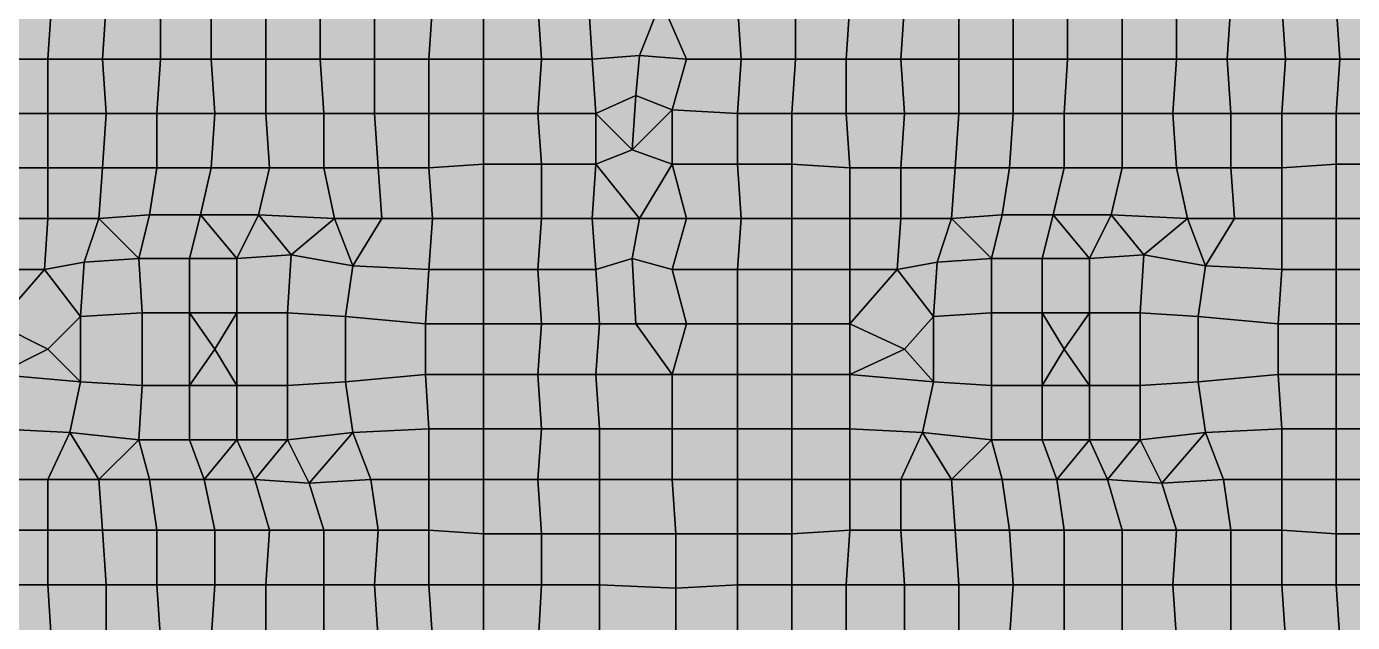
# Model space of a CAD drawing. Header units: metres. Extents: x -7480 to 79269, y -9100 to 45880.
# Drawn here: x 14322 to 21630, y 6611 to 9900 of the extents above; entities that cross this region are included whole.
import ezdxf

# ---------------------------------------------------------------- set-up
doc = ezdxf.new("R2010")
doc.units = ezdxf.units.M
for name, color, linetype in [('COLOR_1', 1, 'Continuous'), ('COLOR_181', 181, 'Continuous'), ('COLOR_3', 3, 'Continuous'), ('COLOR_5', 5, 'Continuous')]:
    doc.layers.add(name, color=color, linetype=linetype)

msp = doc.modelspace()

# ---------------------------------------------------------------- hatches: boundary and pattern name
at = {"layer": 'COLOR_1'}
for points in [[(14140, 9720), (14160, 9420), (14440, 9420), (14440, 9720)], [(18240, 9420), (18540, 9420), (18560, 9720), (18260, 9720)], [(18540, 9420), (18840, 9420), (18840, 9720), (18560, 9720)], [(18840, 9420), (19160, 9420), (19140, 9720), (18840, 9720)], [(19140, 9720), (19160, 9420), (19460, 9420), (19460, 9720)], [(19460, 9420), (19760, 9420), (19760, 9720), (19460, 9720)], [(19760, 9420), (20040, 9420), (20060, 9720), (19760, 9720)], [(20040, 9420), (20360, 9420), (20360, 9720), (20060, 9720)], [(20360, 9420), (20640, 9420), (20660, 9720), (20360, 9720)], [(20640, 9420), (20960, 9420), (20940, 9720), (20660, 9720)], [(20940, 9720), (20960, 9420), (21240, 9420), (21260, 9720)], [(21240, 9420), (21540, 9420), (21560, 9720), (21260, 9720)], [(21540, 9420), (21860, 9420), (21860, 9720), (21560, 9720)], [(18540, 9140), (18860, 9120), (18840, 9420), (18540, 9420)], [(18840, 9420), (18860, 9120), (19140, 9120), (19160, 9420)], [(20960, 9120), (21240, 9120), (21240, 9420), (20960, 9420)], [(21240, 9120), (21540, 9140), (21540, 9420), (21240, 9420)], [(18540, 8840), (18860, 8840), (18860, 9120), (18540, 9140)], [(21240, 8840), (21540, 8840), (21540, 9140), (21240, 9120)], [(14160, 8840), (14440, 8840), (14440, 9120), (14160, 9120)], [(18860, 8840), (19140, 8840), (19140, 9120), (18860, 9120)], [(19140, 8840), (19420, 8840), (19440, 9120), (19140, 9120)], [(19420, 8840), (19700, 8860), (19740, 9120), (19440, 9120)], [(19700, 8860), (19980, 8860), (20040, 9120), (19740, 9120)], [(19980, 8860), (20300, 8860), (20360, 9120), (20040, 9120)], [(20300, 8860), (20720, 8840), (20660, 9120), (20360, 9120)], [(20660, 9120), (20720, 8840), (20980, 8840), (20960, 9120)], [(20960, 9120), (20980, 8840), (21240, 8840), (21240, 9120)], [(14720, 8840), (14940, 8620), (15000, 8860)], [(14940, 8620), (15220, 8620), (15280, 8860), (15000, 8860)], [(15220, 8620), (15480, 8620), (15280, 8860)], [(15280, 8860), (15480, 8620), (15600, 8860)], [(15480, 8620), (15780, 8640), (15600, 8860)], [(19420, 8840), (19640, 8620), (19700, 8860)], [(19640, 8620), (19920, 8620), (19980, 8860), (19700, 8860)], [(19920, 8620), (20180, 8620), (19980, 8860)], [(19980, 8860), (20180, 8620), (20300, 8860)], [(20180, 8620), (20480, 8640), (20300, 8860)], [(20300, 8860), (20480, 8640), (20720, 8840)], [(14160, 8560), (14420, 8560), (14440, 8840), (14160, 8840)], [(14420, 8560), (14640, 8600), (14720, 8840), (14440, 8840)], [(14640, 8600), (14940, 8620), (14720, 8840)], [(15780, 8640), (16120, 8580), (16020, 8840)], [(16020, 8840), (16120, 8580), (16280, 8840)], [(16120, 8580), (16540, 8560), (16560, 8840), (16280, 8840)], [(16540, 8560), (16840, 8560), (16840, 8840), (16560, 8840)], [(18540, 8560), (18860, 8560), (18860, 8840), (18540, 8840)], [(18860, 8560), (19120, 8560), (19140, 8840), (18860, 8840)], [(19120, 8560), (19340, 8600), (19420, 8840), (19140, 8840)], [(19340, 8600), (19640, 8620), (19420, 8840)], [(20480, 8640), (20820, 8580), (20720, 8840)], [(20720, 8840), (20820, 8580), (20980, 8840)], [(20820, 8580), (21240, 8560), (21240, 8840), (20980, 8840)], [(21240, 8560), (21540, 8560), (21540, 8840), (21240, 8840)], [(15480, 8320), (15760, 8320), (15780, 8640), (15480, 8620)], [(15760, 8320), (16080, 8300), (16120, 8580), (15780, 8640)], [(14160, 8260), (14420, 8560), (14160, 8560)], [(14160, 8260), (14440, 8120), (14620, 8300), (14420, 8560)], [(14420, 8560), (14620, 8300), (14640, 8600)], [(14620, 8300), (14960, 8320), (14940, 8620), (14640, 8600)], [(14940, 8620), (14960, 8320), (15220, 8320), (15220, 8620)], [(15220, 8320), (15480, 8320), (15480, 8620), (15220, 8620)], [(16080, 8300), (16520, 8260), (16540, 8560), (16120, 8580)], [(16520, 8260), (16840, 8260), (16840, 8560), (16540, 8560)], [(18540, 8260), (18860, 8260), (18860, 8560), (18540, 8560)], [(18860, 8260), (19120, 8560), (18860, 8560)], [(18860, 8260), (19160, 8120), (19320, 8300), (19120, 8560)], [(21220, 8260), (21540, 8260), (21540, 8560), (21240, 8560)], [(14160, 7980), (14440, 8120), (14160, 8260)], [(14440, 8120), (14620, 7940), (14620, 8300)], [(16080, 7940), (16520, 7980), (16520, 8260), (16080, 8300)], [(16520, 7980), (16840, 7980), (16840, 8260), (16520, 8260)], [(18540, 7980), (18860, 7980), (18860, 8260), (18540, 8260)], [(18860, 7980), (19160, 8120), (18860, 8260)], [(19160, 8120), (19320, 7940), (19320, 8300)], [(19320, 7940), (19640, 7920), (19640, 8320), (19320, 8300)], [(20460, 7920), (20780, 7940), (20780, 8300), (20460, 8320)], [(20780, 7940), (21220, 7980), (21220, 8260), (20780, 8300)], [(21220, 7980), (21540, 7980), (21540, 8260), (21220, 8260)], [(14160, 7980), (14620, 7940), (14440, 8120)], [(18860, 7980), (19320, 7940), (19160, 8120)], [(14160, 7680), (14560, 7660), (14620, 7940), (14160, 7980)], [(16080, 7940), (16120, 7660), (16540, 7680), (16520, 7980)], [(16520, 7980), (16540, 7680), (16840, 7680), (16840, 7980)], [(18540, 7680), (18860, 7680), (18860, 7980), (18540, 7980)], [(18860, 7680), (19260, 7660), (19320, 7940), (18860, 7980)], [(14560, 7660), (14940, 7620), (14960, 7920), (14620, 7940)], [(14940, 7620), (15220, 7620), (15220, 7920), (14960, 7920)], [(15220, 7620), (15480, 7620), (15480, 7920), (15220, 7920)], [(15480, 7620), (15760, 7620), (15760, 7920), (15480, 7920)], [(15760, 7620), (16120, 7660), (16080, 7940), (15760, 7920)], [(16120, 7660), (16220, 7400), (16540, 7400), (16540, 7680)], [(16540, 7400), (16840, 7400), (16840, 7680), (16540, 7680)], [(18540, 7400), (18860, 7400), (18860, 7680), (18540, 7680)], [(18860, 7400), (19140, 7400), (19260, 7660), (18860, 7680)], [(20820, 7660), (20920, 7400), (21240, 7400), (21240, 7680)], [(21240, 7400), (21540, 7400), (21540, 7680), (21240, 7680)], [(14440, 7400), (14720, 7400), (14560, 7660)], [(14560, 7660), (14720, 7400), (14940, 7620)], [(14940, 7620), (15000, 7400), (15300, 7400), (15220, 7620)], [(15220, 7620), (15300, 7400), (15480, 7620)], [(15300, 7400), (15580, 7400), (15480, 7620)], [(15480, 7620), (15580, 7400), (15760, 7620)], [(15580, 7400), (15880, 7380), (15760, 7620)], [(15760, 7620), (15880, 7380), (16120, 7660)], [(15880, 7380), (16220, 7400), (16120, 7660)], [(19140, 7400), (19420, 7400), (19260, 7660)], [(19260, 7660), (19420, 7400), (19640, 7620)], [(19420, 7400), (19700, 7400), (19640, 7620)], [(19640, 7620), (19700, 7400), (20000, 7400), (19920, 7620)], [(19920, 7620), (20000, 7400), (20180, 7620)], [(20280, 7400), (20580, 7380), (20460, 7620)], [(20580, 7380), (20920, 7400), (20820, 7660)], [(16220, 7400), (16260, 7120), (16540, 7120), (16540, 7400)], [(16540, 7120), (16840, 7100), (16840, 7400), (16540, 7400)], [(18540, 7100), (18860, 7120), (18860, 7400), (18540, 7400)], [(18860, 7120), (19140, 7120), (19140, 7400), (18860, 7400)], [(19140, 7120), (19440, 7120), (19420, 7400), (19140, 7400)], [(19420, 7400), (19440, 7120), (19740, 7120), (19700, 7400)], [(19700, 7400), (19740, 7120), (20040, 7120), (20000, 7400)], [(20000, 7400), (20040, 7120), (20360, 7120), (20280, 7400)], [(20280, 7400), (20360, 7120), (20660, 7120), (20580, 7380)], [(20580, 7380), (20660, 7120), (20960, 7120), (20920, 7400)], [(20920, 7400), (20960, 7120), (21240, 7120), (21240, 7400)], [(21240, 7120), (21540, 7100), (21540, 7400), (21240, 7400)], [(16540, 6820), (16840, 6820), (16840, 7100), (16540, 7120)], [(18540, 6820), (18840, 6820), (18860, 7120), (18540, 7100)], [(20360, 6820), (20640, 6820), (20660, 7120), (20360, 7120)], [(20640, 6820), (20960, 6820), (20960, 7120), (20660, 7120)], [(20960, 6820), (21240, 6820), (21240, 7120), (20960, 7120)], [(21240, 6820), (21540, 6820), (21540, 7100), (21240, 7120)], [(16240, 6820), (16260, 6520), (16560, 6520), (16540, 6820)], [(16540, 6820), (16560, 6520), (16840, 6520), (16840, 6820)], [(16840, 6520), (17140, 6460), (17160, 6820), (16840, 6820)], [(18540, 6520), (18840, 6520), (18840, 6820), (18540, 6820)], [(18840, 6520), (19160, 6520), (19160, 6820), (18840, 6820)], [(19160, 6520), (19460, 6520), (19460, 6820), (19160, 6820)], [(19460, 6520), (19740, 6520), (19760, 6820), (19460, 6820)], [(19740, 6520), (20040, 6520), (20040, 6820), (19760, 6820)], [(20040, 6520), (20360, 6520), (20360, 6820), (20040, 6820)], [(20360, 6520), (20660, 6520), (20640, 6820), (20360, 6820)], [(20640, 6820), (20660, 6520), (20960, 6520), (20960, 6820)], [(20960, 6520), (21260, 6520), (21240, 6820), (20960, 6820)], [(21540, 6820), (21560, 6520), (21840, 6520), (21860, 6820)]]:
    msp.add_hatch(color=256, dxfattribs=at).paths.add_polyline_path(points)
at = {"layer": 'COLOR_181'}
for points in [[(14140, 9720), (14440, 9720), (14460, 10020), (14140, 10020)], [(14440, 9720), (14740, 9720), (14760, 10020), (14460, 10020)], [(14740, 9720), (15060, 9720), (15060, 10020), (14760, 10020)], [(15060, 9720), (15340, 9720), (15340, 10020), (15060, 10020)], [(15340, 9720), (15640, 9720), (15640, 10020), (15340, 10020)], [(15640, 9720), (15940, 9720), (15940, 10020), (15640, 10020)], [(15940, 9720), (16240, 9720), (16240, 10020), (15940, 10020)], [(16240, 9720), (16540, 9720), (16560, 10020), (16240, 10020)], [(16540, 9720), (16840, 9720), (16840, 10020), (16560, 10020)], [(16840, 9720), (17160, 9720), (17140, 10020), (16840, 10020)], [(17140, 10020), (17160, 9720), (17440, 9720), (17420, 10040)], [(17420, 10040), (17440, 9720), (17700, 9740), (17820, 10040)], [(17700, 9740), (17960, 9720), (17820, 10040)], [(17820, 10040), (17960, 9720), (18260, 9720), (18240, 10020)], [(18240, 10020), (18260, 9720), (18560, 9720), (18560, 10020)], [(18560, 9720), (18840, 9720), (18860, 10020), (18560, 10020)], [(18840, 9720), (19140, 9720), (19160, 10020), (18860, 10020)], [(19140, 9720), (19460, 9720), (19460, 10020), (19160, 10020)], [(19460, 9720), (19760, 9720), (19760, 10020), (19460, 10020)], [(19760, 9720), (20060, 9720), (20060, 10020), (19760, 10020)], [(20060, 9720), (20360, 9720), (20360, 10020), (20060, 10020)], [(20360, 9720), (20660, 9720), (20660, 10020), (20360, 10020)], [(20660, 9720), (20940, 9720), (20960, 10020), (20660, 10020)], [(20940, 9720), (21260, 9720), (21240, 10020), (20960, 10020)], [(21240, 10020), (21260, 9720), (21560, 9720), (21540, 10020)], [(21540, 10020), (21560, 9720), (21860, 9720), (21860, 10020)], [(17440, 9720), (17460, 9420), (17680, 9520), (17700, 9740)], [(17680, 9520), (17880, 9440), (17960, 9720), (17700, 9740)], [(14440, 9420), (14760, 9420), (14740, 9720), (14440, 9720)], [(14740, 9720), (14760, 9420), (15040, 9420), (15060, 9720)], [(15040, 9420), (15360, 9420), (15340, 9720), (15060, 9720)], [(15340, 9720), (15360, 9420), (15640, 9420), (15640, 9720)], [(15640, 9420), (15960, 9420), (15940, 9720), (15640, 9720)], [(15940, 9720), (15960, 9420), (16240, 9420), (16240, 9720)], [(16240, 9420), (16540, 9420), (16540, 9720), (16240, 9720)], [(16540, 9420), (16840, 9420), (16840, 9720), (16540, 9720)], [(16840, 9420), (17140, 9420), (17160, 9720), (16840, 9720)], [(17140, 9420), (17460, 9420), (17440, 9720), (17160, 9720)], [(17880, 9440), (18240, 9420), (18260, 9720), (17960, 9720)], [(17460, 9420), (17660, 9220), (17680, 9520)], [(17660, 9220), (17880, 9440), (17680, 9520)], [(17660, 9220), (17880, 9140), (17880, 9440)], [(17880, 9140), (18240, 9140), (18240, 9420), (17880, 9440)], [(14160, 9120), (14440, 9120), (14440, 9420), (14160, 9420)], [(14440, 9120), (14740, 9120), (14760, 9420), (14440, 9420)], [(14740, 9120), (15040, 9120), (15040, 9420), (14760, 9420)], [(15040, 9120), (15340, 9120), (15360, 9420), (15040, 9420)], [(15340, 9120), (15660, 9120), (15640, 9420), (15360, 9420)], [(15640, 9420), (15660, 9120), (15960, 9120), (15960, 9420)], [(15960, 9120), (16260, 9120), (16240, 9420), (15960, 9420)], [(16240, 9420), (16260, 9120), (16540, 9120), (16540, 9420)], [(16540, 9120), (16840, 9140), (16840, 9420), (16540, 9420)], [(16840, 9140), (17160, 9140), (17140, 9420), (16840, 9420)], [(17140, 9420), (17160, 9140), (17460, 9140), (17460, 9420)], [(17460, 9140), (17660, 9220), (17460, 9420)], [(18240, 9140), (18540, 9140), (18540, 9420), (18240, 9420)], [(19140, 9120), (19440, 9120), (19460, 9420), (19160, 9420)], [(19440, 9120), (19740, 9120), (19760, 9420), (19460, 9420)], [(19740, 9120), (20040, 9120), (20040, 9420), (19760, 9420)], [(20040, 9120), (20360, 9120), (20360, 9420), (20040, 9420)], [(20360, 9120), (20660, 9120), (20640, 9420), (20360, 9420)], [(20640, 9420), (20660, 9120), (20960, 9120), (20960, 9420)], [(21540, 9140), (21860, 9140), (21860, 9420), (21540, 9420)], [(17460, 9140), (17700, 8840), (17880, 9140), (17660, 9220)], [(16540, 9120), (16560, 8840), (16840, 8840), (16840, 9140)], [(16840, 8840), (17160, 8840), (17160, 9140), (16840, 9140)], [(17160, 8840), (17440, 8840), (17460, 9140), (17160, 9140)], [(17440, 8840), (17700, 8840), (17460, 9140)], [(17700, 8840), (17960, 8840), (17880, 9140)], [(17880, 9140), (17960, 8840), (18260, 8840), (18240, 9140)], [(18240, 9140), (18260, 8840), (18540, 8840), (18540, 9140)], [(21540, 8840), (21860, 8840), (21860, 9140), (21540, 9140)], [(14440, 8840), (14720, 8840), (14740, 9120), (14440, 9120)], [(14720, 8840), (15000, 8860), (15040, 9120), (14740, 9120)], [(15000, 8860), (15280, 8860), (15340, 9120), (15040, 9120)], [(15280, 8860), (15600, 8860), (15660, 9120), (15340, 9120)], [(15600, 8860), (16020, 8840), (15960, 9120), (15660, 9120)], [(15960, 9120), (16020, 8840), (16280, 8840), (16260, 9120)], [(16260, 9120), (16280, 8840), (16560, 8840), (16540, 9120)], [(15600, 8860), (15780, 8640), (16020, 8840)], [(16840, 8560), (17140, 8560), (17160, 8840), (16840, 8840)], [(17140, 8560), (17460, 8560), (17440, 8840), (17160, 8840)], [(17440, 8840), (17460, 8560), (17660, 8620), (17700, 8840)], [(17660, 8620), (17880, 8560), (17960, 8840), (17700, 8840)], [(17880, 8560), (18240, 8560), (18260, 8840), (17960, 8840)], [(18240, 8560), (18540, 8560), (18540, 8840), (18260, 8840)], [(21540, 8560), (21860, 8560), (21860, 8840), (21540, 8840)], [(16840, 8260), (17160, 8260), (17140, 8560), (16840, 8560)], [(17140, 8560), (17160, 8260), (17480, 8260), (17460, 8560)], [(17460, 8560), (17480, 8260), (17680, 8260), (17660, 8620)], [(17660, 8620), (17680, 8260), (17960, 8260), (17880, 8560)], [(17880, 8560), (17960, 8260), (18240, 8260), (18240, 8560)], [(18240, 8260), (18540, 8260), (18540, 8560), (18240, 8560)], [(21540, 8260), (21860, 8260), (21860, 8560), (21540, 8560)], [(14620, 7940), (14960, 7920), (14960, 8320), (14620, 8300)], [(14960, 7920), (15220, 7920), (15220, 8320), (14960, 8320)], [(15220, 7920), (15360, 8120), (15220, 8320)], [(15220, 8320), (15360, 8120), (15480, 8320)], [(15360, 8120), (15480, 7920), (15480, 8320)], [(15480, 7920), (15760, 7920), (15760, 8320), (15480, 8320)], [(15760, 7920), (16080, 7940), (16080, 8300), (15760, 8320)], [(16840, 7980), (17140, 7980), (17160, 8260), (16840, 8260)], [(17140, 7980), (17460, 7980), (17480, 8260), (17160, 8260)], [(17460, 7980), (17880, 7980), (17680, 8260), (17480, 8260)], [(17680, 8260), (17880, 7980), (17960, 8260)], [(17880, 7980), (18240, 7980), (18240, 8260), (17960, 8260)], [(18240, 7980), (18540, 7980), (18540, 8260), (18240, 8260)], [(19640, 7920), (19920, 7920), (19920, 8320), (19640, 8320)], [(19920, 7920), (20040, 8120), (19920, 8320)], [(19920, 8320), (20040, 8120), (20180, 8320)], [(20040, 8120), (20180, 7920), (20180, 8320)], [(20180, 7920), (20460, 7920), (20460, 8320), (20180, 8320)], [(21540, 7980), (21860, 7980), (21860, 8260), (21540, 8260)], [(15220, 7920), (15480, 7920), (15360, 8120)], [(19920, 7920), (20180, 7920), (20040, 8120)], [(16840, 7680), (17160, 7680), (17140, 7980), (16840, 7980)], [(17140, 7980), (17160, 7680), (17480, 7680), (17460, 7980)], [(17460, 7980), (17480, 7680), (17880, 7680), (17880, 7980)], [(17880, 7680), (18240, 7680), (18240, 7980), (17880, 7980)], [(18240, 7680), (18540, 7680), (18540, 7980), (18240, 7980)], [(21540, 7680), (21860, 7680), (21860, 7980), (21540, 7980)], [(14160, 7400), (14440, 7400), (14560, 7660), (14160, 7680)], [(16840, 7400), (17140, 7400), (17160, 7680), (16840, 7680)], [(17140, 7400), (17480, 7400), (17480, 7680), (17160, 7680)], [(17480, 7400), (17880, 7400), (17880, 7680), (17480, 7680)], [(17880, 7400), (18240, 7400), (18240, 7680), (17880, 7680)], [(18240, 7400), (18540, 7400), (18540, 7680), (18240, 7680)], [(21540, 7400), (21860, 7400), (21860, 7680), (21540, 7680)], [(14720, 7400), (15000, 7400), (14940, 7620)], [(14160, 7120), (14440, 7120), (14440, 7400), (14160, 7400)], [(14440, 7120), (14740, 7120), (14720, 7400), (14440, 7400)], [(14720, 7400), (14740, 7120), (15040, 7120), (15000, 7400)], [(15000, 7400), (15040, 7120), (15360, 7120), (15300, 7400)], [(15300, 7400), (15360, 7120), (15660, 7120), (15580, 7400)], [(15580, 7400), (15660, 7120), (15960, 7120), (15880, 7380)], [(15880, 7380), (15960, 7120), (16260, 7120), (16220, 7400)], [(16840, 7100), (17160, 7100), (17140, 7400), (16840, 7400)], [(17140, 7400), (17160, 7100), (17480, 7100), (17480, 7400)], [(17480, 7100), (17900, 7100), (17880, 7400), (17480, 7400)], [(17880, 7400), (17900, 7100), (18240, 7100), (18240, 7400)], [(18240, 7100), (18540, 7100), (18540, 7400), (18240, 7400)], [(21540, 7100), (21860, 7100), (21860, 7400), (21540, 7400)], [(14160, 6820), (14440, 6820), (14440, 7120), (14160, 7120)], [(14440, 6820), (14760, 6820), (14740, 7120), (14440, 7120)], [(14740, 7120), (14760, 6820), (15040, 6820), (15040, 7120)], [(15040, 6820), (15360, 6820), (15360, 7120), (15040, 7120)], [(15360, 6820), (15640, 6820), (15660, 7120), (15360, 7120)], [(15640, 6820), (15960, 6820), (15960, 7120), (15660, 7120)], [(15960, 6820), (16240, 6820), (16260, 7120), (15960, 7120)], [(16240, 6820), (16540, 6820), (16540, 7120), (16260, 7120)], [(16840, 6820), (17160, 6820), (17160, 7100), (16840, 7100)], [(17160, 6820), (17480, 6820), (17480, 7100), (17160, 7100)], [(17480, 6820), (17900, 6800), (17900, 7100), (17480, 7100)], [(17900, 6800), (18240, 6820), (18240, 7100), (17900, 7100)], [(18240, 6820), (18540, 6820), (18540, 7100), (18240, 7100)], [(18840, 6820), (19160, 6820), (19140, 7120), (18860, 7120)], [(19140, 7120), (19160, 6820), (19460, 6820), (19440, 7120)], [(19440, 7120), (19460, 6820), (19760, 6820), (19740, 7120)], [(19740, 7120), (19760, 6820), (20040, 6820), (20040, 7120)], [(20040, 6820), (20360, 6820), (20360, 7120), (20040, 7120)], [(21540, 6820), (21860, 6820), (21860, 7100), (21540, 7100)], [(14160, 6460), (14460, 6500), (14440, 6820), (14160, 6820)], [(14440, 6820), (14460, 6500), (14760, 6520), (14760, 6820)], [(14760, 6520), (15060, 6520), (15040, 6820), (14760, 6820)], [(15040, 6820), (15060, 6520), (15340, 6520), (15360, 6820)], [(15340, 6520), (15640, 6520), (15640, 6820), (15360, 6820)], [(15640, 6520), (15960, 6520), (15960, 6820), (15640, 6820)], [(15960, 6520), (16260, 6520), (16240, 6820), (15960, 6820)], [(17140, 6460), (17480, 6520), (17480, 6820), (17160, 6820)], [(17480, 6520), (17900, 6520), (17900, 6800), (17480, 6820)], [(17900, 6520), (18240, 6520), (18240, 6820), (17900, 6800)], [(18240, 6520), (18540, 6520), (18540, 6820), (18240, 6820)]]:
    msp.add_hatch(color=256, dxfattribs=at).paths.add_polyline_path(points)
at = {"layer": 'COLOR_3'}
for points in [[(19120, 8560), (19320, 8300), (19340, 8600)], [(20780, 8300), (21220, 8260), (21240, 8560), (20820, 8580)], [(20780, 7940), (20820, 7660), (21240, 7680), (21220, 7980)], [(21220, 7980), (21240, 7680), (21540, 7680), (21540, 7980)], [(20000, 7400), (20280, 7400), (20180, 7620)], [(20180, 7620), (20280, 7400), (20460, 7620)], [(20460, 7620), (20580, 7380), (20820, 7660)], [(21240, 6820), (21260, 6520), (21560, 6520), (21540, 6820)]]:
    msp.add_hatch(color=256, dxfattribs=at).paths.add_polyline_path(points)
at = {"layer": 'COLOR_5'}
for points in [[(20180, 8320), (20460, 8320), (20480, 8640), (20180, 8620)], [(20460, 8320), (20780, 8300), (20820, 8580), (20480, 8640)], [(19320, 8300), (19640, 8320), (19640, 8620), (19340, 8600)], [(19640, 8320), (19920, 8320), (19920, 8620), (19640, 8620)], [(19920, 8320), (20180, 8320), (20180, 8620), (19920, 8620)], [(19260, 7660), (19640, 7620), (19640, 7920), (19320, 7940)], [(19640, 7620), (19920, 7620), (19920, 7920), (19640, 7920)], [(19920, 7620), (20180, 7620), (20180, 7920), (19920, 7920)], [(20180, 7620), (20460, 7620), (20460, 7920), (20180, 7920)], [(20460, 7620), (20820, 7660), (20780, 7940), (20460, 7920)]]:
    msp.add_hatch(color=256, dxfattribs=at).paths.add_polyline_path(points)

# ---------------------------------------------------------------- linework, layer by layer
at = {"layer": 'COLOR_1'}
for points in [[(14140, 9720), (14160, 9420), (14440, 9420), (14440, 9720)], [(18240, 9420), (18540, 9420), (18560, 9720), (18260, 9720)], [(18540, 9420), (18840, 9420), (18840, 9720), (18560, 9720)], [(18840, 9420), (19160, 9420), (19140, 9720), (18840, 9720)], [(19140, 9720), (19160, 9420), (19460, 9420), (19460, 9720)], [(19460, 9420), (19760, 9420), (19760, 9720), (19460, 9720)], [(19760, 9420), (20040, 9420), (20060, 9720), (19760, 9720)], [(20040, 9420), (20360, 9420), (20360, 9720), (20060, 9720)], [(20360, 9420), (20640, 9420), (20660, 9720), (20360, 9720)], [(20640, 9420), (20960, 9420), (20940, 9720), (20660, 9720)], [(20940, 9720), (20960, 9420), (21240, 9420), (21260, 9720)], [(21240, 9420), (21540, 9420), (21560, 9720), (21260, 9720)], [(21540, 9420), (21860, 9420), (21860, 9720), (21560, 9720)], [(18540, 9140), (18860, 9120), (18840, 9420), (18540, 9420)], [(18840, 9420), (18860, 9120), (19140, 9120), (19160, 9420)], [(20960, 9120), (21240, 9120), (21240, 9420), (20960, 9420)], [(21240, 9120), (21540, 9140), (21540, 9420), (21240, 9420)], [(18540, 8840), (18860, 8840), (18860, 9120), (18540, 9140)], [(21240, 8840), (21540, 8840), (21540, 9140), (21240, 9120)], [(14160, 8840), (14440, 8840), (14440, 9120), (14160, 9120)], [(18860, 8840), (19140, 8840), (19140, 9120), (18860, 9120)], [(19140, 8840), (19420, 8840), (19440, 9120), (19140, 9120)], [(19420, 8840), (19700, 8860), (19740, 9120), (19440, 9120)], [(19700, 8860), (19980, 8860), (20040, 9120), (19740, 9120)], [(19980, 8860), (20300, 8860), (20360, 9120), (20040, 9120)], [(20300, 8860), (20720, 8840), (20660, 9120), (20360, 9120)], [(20660, 9120), (20720, 8840), (20980, 8840), (20960, 9120)], [(20960, 9120), (20980, 8840), (21240, 8840), (21240, 9120)], [(14720, 8840), (14940, 8620), (15000, 8860)], [(14940, 8620), (15220, 8620), (15280, 8860), (15000, 8860)], [(15220, 8620), (15480, 8620), (15280, 8860)], [(15280, 8860), (15480, 8620), (15600, 8860)], [(15480, 8620), (15780, 8640), (15600, 8860)], [(19420, 8840), (19640, 8620), (19700, 8860)], [(19640, 8620), (19920, 8620), (19980, 8860), (19700, 8860)], [(19920, 8620), (20180, 8620), (19980, 8860)], [(19980, 8860), (20180, 8620), (20300, 8860)], [(20180, 8620), (20480, 8640), (20300, 8860)], [(20300, 8860), (20480, 8640), (20720, 8840)], [(14160, 8560), (14420, 8560), (14440, 8840), (14160, 8840)], [(14420, 8560), (14640, 8600), (14720, 8840), (14440, 8840)], [(14640, 8600), (14940, 8620), (14720, 8840)], [(15780, 8640), (16120, 8580), (16020, 8840)], [(16020, 8840), (16120, 8580), (16280, 8840)], [(16120, 8580), (16540, 8560), (16560, 8840), (16280, 8840)], [(16540, 8560), (16840, 8560), (16840, 8840), (16560, 8840)], [(18540, 8560), (18860, 8560), (18860, 8840), (18540, 8840)], [(18860, 8560), (19120, 8560), (19140, 8840), (18860, 8840)], [(19120, 8560), (19340, 8600), (19420, 8840), (19140, 8840)], [(19340, 8600), (19640, 8620), (19420, 8840)], [(20480, 8640), (20820, 8580), (20720, 8840)], [(20720, 8840), (20820, 8580), (20980, 8840)], [(20820, 8580), (21240, 8560), (21240, 8840), (20980, 8840)], [(21240, 8560), (21540, 8560), (21540, 8840), (21240, 8840)], [(15480, 8320), (15760, 8320), (15780, 8640), (15480, 8620)], [(15760, 8320), (16080, 8300), (16120, 8580), (15780, 8640)], [(14160, 8260), (14420, 8560), (14160, 8560)], [(14160, 8260), (14440, 8120), (14620, 8300), (14420, 8560)], [(14420, 8560), (14620, 8300), (14640, 8600)], [(14620, 8300), (14960, 8320), (14940, 8620), (14640, 8600)], [(14940, 8620), (14960, 8320), (15220, 8320), (15220, 8620)], [(15220, 8320), (15480, 8320), (15480, 8620), (15220, 8620)], [(16080, 8300), (16520, 8260), (16540, 8560), (16120, 8580)], [(16520, 8260), (16840, 8260), (16840, 8560), (16540, 8560)], [(18540, 8260), (18860, 8260), (18860, 8560), (18540, 8560)], [(18860, 8260), (19120, 8560), (18860, 8560)], [(18860, 8260), (19160, 8120), (19320, 8300), (19120, 8560)], [(21220, 8260), (21540, 8260), (21540, 8560), (21240, 8560)], [(14160, 7980), (14440, 8120), (14160, 8260)], [(14440, 8120), (14620, 7940), (14620, 8300)], [(16080, 7940), (16520, 7980), (16520, 8260), (16080, 8300)], [(16520, 7980), (16840, 7980), (16840, 8260), (16520, 8260)], [(18540, 7980), (18860, 7980), (18860, 8260), (18540, 8260)], [(18860, 7980), (19160, 8120), (18860, 8260)], [(19160, 8120), (19320, 7940), (19320, 8300)], [(19320, 7940), (19640, 7920), (19640, 8320), (19320, 8300)], [(20460, 7920), (20780, 7940), (20780, 8300), (20460, 8320)], [(20780, 7940), (21220, 7980), (21220, 8260), (20780, 8300)], [(21220, 7980), (21540, 7980), (21540, 8260), (21220, 8260)], [(14160, 7980), (14620, 7940), (14440, 8120)], [(18860, 7980), (19320, 7940), (19160, 8120)], [(14160, 7680), (14560, 7660), (14620, 7940), (14160, 7980)], [(16080, 7940), (16120, 7660), (16540, 7680), (16520, 7980)], [(16520, 7980), (16540, 7680), (16840, 7680), (16840, 7980)], [(18540, 7680), (18860, 7680), (18860, 7980), (18540, 7980)], [(18860, 7680), (19260, 7660), (19320, 7940), (18860, 7980)], [(14560, 7660), (14940, 7620), (14960, 7920), (14620, 7940)], [(14940, 7620), (15220, 7620), (15220, 7920), (14960, 7920)], [(15220, 7620), (15480, 7620), (15480, 7920), (15220, 7920)], [(15480, 7620), (15760, 7620), (15760, 7920), (15480, 7920)], [(15760, 7620), (16120, 7660), (16080, 7940), (15760, 7920)], [(16120, 7660), (16220, 7400), (16540, 7400), (16540, 7680)], [(16540, 7400), (16840, 7400), (16840, 7680), (16540, 7680)], [(18540, 7400), (18860, 7400), (18860, 7680), (18540, 7680)], [(18860, 7400), (19140, 7400), (19260, 7660), (18860, 7680)], [(20820, 7660), (20920, 7400), (21240, 7400), (21240, 7680)], [(21240, 7400), (21540, 7400), (21540, 7680), (21240, 7680)], [(14440, 7400), (14720, 7400), (14560, 7660)], [(14560, 7660), (14720, 7400), (14940, 7620)], [(14940, 7620), (15000, 7400), (15300, 7400), (15220, 7620)], [(15220, 7620), (15300, 7400), (15480, 7620)], [(15300, 7400), (15580, 7400), (15480, 7620)], [(15480, 7620), (15580, 7400), (15760, 7620)], [(15580, 7400), (15880, 7380), (15760, 7620)], [(15760, 7620), (15880, 7380), (16120, 7660)], [(15880, 7380), (16220, 7400), (16120, 7660)], [(19140, 7400), (19420, 7400), (19260, 7660)], [(19260, 7660), (19420, 7400), (19640, 7620)], [(19420, 7400), (19700, 7400), (19640, 7620)], [(19640, 7620), (19700, 7400), (20000, 7400), (19920, 7620)], [(19920, 7620), (20000, 7400), (20180, 7620)], [(20280, 7400), (20580, 7380), (20460, 7620)], [(20580, 7380), (20920, 7400), (20820, 7660)], [(16220, 7400), (16260, 7120), (16540, 7120), (16540, 7400)], [(16540, 7120), (16840, 7100), (16840, 7400), (16540, 7400)], [(18540, 7100), (18860, 7120), (18860, 7400), (18540, 7400)], [(18860, 7120), (19140, 7120), (19140, 7400), (18860, 7400)], [(19140, 7120), (19440, 7120), (19420, 7400), (19140, 7400)], [(19420, 7400), (19440, 7120), (19740, 7120), (19700, 7400)], [(19700, 7400), (19740, 7120), (20040, 7120), (20000, 7400)], [(20000, 7400), (20040, 7120), (20360, 7120), (20280, 7400)], [(20280, 7400), (20360, 7120), (20660, 7120), (20580, 7380)], [(20580, 7380), (20660, 7120), (20960, 7120), (20920, 7400)], [(20920, 7400), (20960, 7120), (21240, 7120), (21240, 7400)], [(21240, 7120), (21540, 7100), (21540, 7400), (21240, 7400)], [(16540, 6820), (16840, 6820), (16840, 7100), (16540, 7120)], [(18540, 6820), (18840, 6820), (18860, 7120), (18540, 7100)], [(20360, 6820), (20640, 6820), (20660, 7120), (20360, 7120)], [(20640, 6820), (20960, 6820), (20960, 7120), (20660, 7120)], [(20960, 6820), (21240, 6820), (21240, 7120), (20960, 7120)], [(21240, 6820), (21540, 6820), (21540, 7100), (21240, 7120)], [(16240, 6820), (16260, 6520), (16560, 6520), (16540, 6820)], [(16540, 6820), (16560, 6520), (16840, 6520), (16840, 6820)], [(16840, 6520), (17140, 6460), (17160, 6820), (16840, 6820)], [(18540, 6520), (18840, 6520), (18840, 6820), (18540, 6820)], [(18840, 6520), (19160, 6520), (19160, 6820), (18840, 6820)], [(19160, 6520), (19460, 6520), (19460, 6820), (19160, 6820)], [(19460, 6520), (19740, 6520), (19760, 6820), (19460, 6820)], [(19740, 6520), (20040, 6520), (20040, 6820), (19760, 6820)], [(20040, 6520), (20360, 6520), (20360, 6820), (20040, 6820)], [(20360, 6520), (20660, 6520), (20640, 6820), (20360, 6820)], [(20640, 6820), (20660, 6520), (20960, 6520), (20960, 6820)], [(20960, 6520), (21260, 6520), (21240, 6820), (20960, 6820)], [(21540, 6820), (21560, 6520), (21840, 6520), (21860, 6820)]]:
    msp.add_lwpolyline(points, close=True, dxfattribs=at)
at = {"layer": 'COLOR_181'}
for points in [[(14140, 9720), (14440, 9720), (14460, 10020), (14140, 10020)], [(14440, 9720), (14740, 9720), (14760, 10020), (14460, 10020)], [(14740, 9720), (15060, 9720), (15060, 10020), (14760, 10020)], [(15060, 9720), (15340, 9720), (15340, 10020), (15060, 10020)], [(15340, 9720), (15640, 9720), (15640, 10020), (15340, 10020)], [(15640, 9720), (15940, 9720), (15940, 10020), (15640, 10020)], [(15940, 9720), (16240, 9720), (16240, 10020), (15940, 10020)], [(16240, 9720), (16540, 9720), (16560, 10020), (16240, 10020)], [(16540, 9720), (16840, 9720), (16840, 10020), (16560, 10020)], [(16840, 9720), (17160, 9720), (17140, 10020), (16840, 10020)], [(17140, 10020), (17160, 9720), (17440, 9720), (17420, 10040)], [(17420, 10040), (17440, 9720), (17700, 9740), (17820, 10040)], [(17700, 9740), (17960, 9720), (17820, 10040)], [(17820, 10040), (17960, 9720), (18260, 9720), (18240, 10020)], [(18240, 10020), (18260, 9720), (18560, 9720), (18560, 10020)], [(18560, 9720), (18840, 9720), (18860, 10020), (18560, 10020)], [(18840, 9720), (19140, 9720), (19160, 10020), (18860, 10020)], [(19140, 9720), (19460, 9720), (19460, 10020), (19160, 10020)], [(19460, 9720), (19760, 9720), (19760, 10020), (19460, 10020)], [(19760, 9720), (20060, 9720), (20060, 10020), (19760, 10020)], [(20060, 9720), (20360, 9720), (20360, 10020), (20060, 10020)], [(20360, 9720), (20660, 9720), (20660, 10020), (20360, 10020)], [(20660, 9720), (20940, 9720), (20960, 10020), (20660, 10020)], [(20940, 9720), (21260, 9720), (21240, 10020), (20960, 10020)], [(21240, 10020), (21260, 9720), (21560, 9720), (21540, 10020)], [(21540, 10020), (21560, 9720), (21860, 9720), (21860, 10020)], [(17440, 9720), (17460, 9420), (17680, 9520), (17700, 9740)], [(17680, 9520), (17880, 9440), (17960, 9720), (17700, 9740)], [(14440, 9420), (14760, 9420), (14740, 9720), (14440, 9720)], [(14740, 9720), (14760, 9420), (15040, 9420), (15060, 9720)], [(15040, 9420), (15360, 9420), (15340, 9720), (15060, 9720)], [(15340, 9720), (15360, 9420), (15640, 9420), (15640, 9720)], [(15640, 9420), (15960, 9420), (15940, 9720), (15640, 9720)], [(15940, 9720), (15960, 9420), (16240, 9420), (16240, 9720)], [(16240, 9420), (16540, 9420), (16540, 9720), (16240, 9720)], [(16540, 9420), (16840, 9420), (16840, 9720), (16540, 9720)], [(16840, 9420), (17140, 9420), (17160, 9720), (16840, 9720)], [(17140, 9420), (17460, 9420), (17440, 9720), (17160, 9720)], [(17880, 9440), (18240, 9420), (18260, 9720), (17960, 9720)], [(17460, 9420), (17660, 9220), (17680, 9520)], [(17660, 9220), (17880, 9440), (17680, 9520)], [(17660, 9220), (17880, 9140), (17880, 9440)], [(17880, 9140), (18240, 9140), (18240, 9420), (17880, 9440)], [(14160, 9120), (14440, 9120), (14440, 9420), (14160, 9420)], [(14440, 9120), (14740, 9120), (14760, 9420), (14440, 9420)], [(14740, 9120), (15040, 9120), (15040, 9420), (14760, 9420)], [(15040, 9120), (15340, 9120), (15360, 9420), (15040, 9420)], [(15340, 9120), (15660, 9120), (15640, 9420), (15360, 9420)], [(15640, 9420), (15660, 9120), (15960, 9120), (15960, 9420)], [(15960, 9120), (16260, 9120), (16240, 9420), (15960, 9420)], [(16240, 9420), (16260, 9120), (16540, 9120), (16540, 9420)], [(16540, 9120), (16840, 9140), (16840, 9420), (16540, 9420)], [(16840, 9140), (17160, 9140), (17140, 9420), (16840, 9420)], [(17140, 9420), (17160, 9140), (17460, 9140), (17460, 9420)], [(17460, 9140), (17660, 9220), (17460, 9420)], [(18240, 9140), (18540, 9140), (18540, 9420), (18240, 9420)], [(19140, 9120), (19440, 9120), (19460, 9420), (19160, 9420)], [(19440, 9120), (19740, 9120), (19760, 9420), (19460, 9420)], [(19740, 9120), (20040, 9120), (20040, 9420), (19760, 9420)], [(20040, 9120), (20360, 9120), (20360, 9420), (20040, 9420)], [(20360, 9120), (20660, 9120), (20640, 9420), (20360, 9420)], [(20640, 9420), (20660, 9120), (20960, 9120), (20960, 9420)], [(21540, 9140), (21860, 9140), (21860, 9420), (21540, 9420)], [(17460, 9140), (17700, 8840), (17880, 9140), (17660, 9220)], [(16540, 9120), (16560, 8840), (16840, 8840), (16840, 9140)], [(16840, 8840), (17160, 8840), (17160, 9140), (16840, 9140)], [(17160, 8840), (17440, 8840), (17460, 9140), (17160, 9140)], [(17440, 8840), (17700, 8840), (17460, 9140)], [(17700, 8840), (17960, 8840), (17880, 9140)], [(17880, 9140), (17960, 8840), (18260, 8840), (18240, 9140)], [(18240, 9140), (18260, 8840), (18540, 8840), (18540, 9140)], [(21540, 8840), (21860, 8840), (21860, 9140), (21540, 9140)], [(14440, 8840), (14720, 8840), (14740, 9120), (14440, 9120)], [(14720, 8840), (15000, 8860), (15040, 9120), (14740, 9120)], [(15000, 8860), (15280, 8860), (15340, 9120), (15040, 9120)], [(15280, 8860), (15600, 8860), (15660, 9120), (15340, 9120)], [(15600, 8860), (16020, 8840), (15960, 9120), (15660, 9120)], [(15960, 9120), (16020, 8840), (16280, 8840), (16260, 9120)], [(16260, 9120), (16280, 8840), (16560, 8840), (16540, 9120)], [(15600, 8860), (15780, 8640), (16020, 8840)], [(16840, 8560), (17140, 8560), (17160, 8840), (16840, 8840)], [(17140, 8560), (17460, 8560), (17440, 8840), (17160, 8840)], [(17440, 8840), (17460, 8560), (17660, 8620), (17700, 8840)], [(17660, 8620), (17880, 8560), (17960, 8840), (17700, 8840)], [(17880, 8560), (18240, 8560), (18260, 8840), (17960, 8840)], [(18240, 8560), (18540, 8560), (18540, 8840), (18260, 8840)], [(21540, 8560), (21860, 8560), (21860, 8840), (21540, 8840)], [(16840, 8260), (17160, 8260), (17140, 8560), (16840, 8560)], [(17140, 8560), (17160, 8260), (17480, 8260), (17460, 8560)], [(17460, 8560), (17480, 8260), (17680, 8260), (17660, 8620)], [(17660, 8620), (17680, 8260), (17960, 8260), (17880, 8560)], [(17880, 8560), (17960, 8260), (18240, 8260), (18240, 8560)], [(18240, 8260), (18540, 8260), (18540, 8560), (18240, 8560)], [(21540, 8260), (21860, 8260), (21860, 8560), (21540, 8560)], [(14620, 7940), (14960, 7920), (14960, 8320), (14620, 8300)], [(14960, 7920), (15220, 7920), (15220, 8320), (14960, 8320)], [(15220, 7920), (15360, 8120), (15220, 8320)], [(15220, 8320), (15360, 8120), (15480, 8320)], [(15360, 8120), (15480, 7920), (15480, 8320)], [(15480, 7920), (15760, 7920), (15760, 8320), (15480, 8320)], [(15760, 7920), (16080, 7940), (16080, 8300), (15760, 8320)], [(16840, 7980), (17140, 7980), (17160, 8260), (16840, 8260)], [(17140, 7980), (17460, 7980), (17480, 8260), (17160, 8260)], [(17460, 7980), (17880, 7980), (17680, 8260), (17480, 8260)], [(17680, 8260), (17880, 7980), (17960, 8260)], [(17880, 7980), (18240, 7980), (18240, 8260), (17960, 8260)], [(18240, 7980), (18540, 7980), (18540, 8260), (18240, 8260)], [(19640, 7920), (19920, 7920), (19920, 8320), (19640, 8320)], [(19920, 7920), (20040, 8120), (19920, 8320)], [(19920, 8320), (20040, 8120), (20180, 8320)], [(20040, 8120), (20180, 7920), (20180, 8320)], [(20180, 7920), (20460, 7920), (20460, 8320), (20180, 8320)], [(21540, 7980), (21860, 7980), (21860, 8260), (21540, 8260)], [(15220, 7920), (15480, 7920), (15360, 8120)], [(19920, 7920), (20180, 7920), (20040, 8120)], [(16840, 7680), (17160, 7680), (17140, 7980), (16840, 7980)], [(17140, 7980), (17160, 7680), (17480, 7680), (17460, 7980)], [(17460, 7980), (17480, 7680), (17880, 7680), (17880, 7980)], [(17880, 7680), (18240, 7680), (18240, 7980), (17880, 7980)], [(18240, 7680), (18540, 7680), (18540, 7980), (18240, 7980)], [(21540, 7680), (21860, 7680), (21860, 7980), (21540, 7980)], [(14160, 7400), (14440, 7400), (14560, 7660), (14160, 7680)], [(16840, 7400), (17140, 7400), (17160, 7680), (16840, 7680)], [(17140, 7400), (17480, 7400), (17480, 7680), (17160, 7680)], [(17480, 7400), (17880, 7400), (17880, 7680), (17480, 7680)], [(17880, 7400), (18240, 7400), (18240, 7680), (17880, 7680)], [(18240, 7400), (18540, 7400), (18540, 7680), (18240, 7680)], [(21540, 7400), (21860, 7400), (21860, 7680), (21540, 7680)], [(14720, 7400), (15000, 7400), (14940, 7620)], [(14160, 7120), (14440, 7120), (14440, 7400), (14160, 7400)], [(14440, 7120), (14740, 7120), (14720, 7400), (14440, 7400)], [(14720, 7400), (14740, 7120), (15040, 7120), (15000, 7400)], [(15000, 7400), (15040, 7120), (15360, 7120), (15300, 7400)], [(15300, 7400), (15360, 7120), (15660, 7120), (15580, 7400)], [(15580, 7400), (15660, 7120), (15960, 7120), (15880, 7380)], [(15880, 7380), (15960, 7120), (16260, 7120), (16220, 7400)], [(16840, 7100), (17160, 7100), (17140, 7400), (16840, 7400)], [(17140, 7400), (17160, 7100), (17480, 7100), (17480, 7400)], [(17480, 7100), (17900, 7100), (17880, 7400), (17480, 7400)], [(17880, 7400), (17900, 7100), (18240, 7100), (18240, 7400)], [(18240, 7100), (18540, 7100), (18540, 7400), (18240, 7400)], [(21540, 7100), (21860, 7100), (21860, 7400), (21540, 7400)], [(14160, 6820), (14440, 6820), (14440, 7120), (14160, 7120)], [(14440, 6820), (14760, 6820), (14740, 7120), (14440, 7120)], [(14740, 7120), (14760, 6820), (15040, 6820), (15040, 7120)], [(15040, 6820), (15360, 6820), (15360, 7120), (15040, 7120)], [(15360, 6820), (15640, 6820), (15660, 7120), (15360, 7120)], [(15640, 6820), (15960, 6820), (15960, 7120), (15660, 7120)], [(15960, 6820), (16240, 6820), (16260, 7120), (15960, 7120)], [(16240, 6820), (16540, 6820), (16540, 7120), (16260, 7120)], [(16840, 6820), (17160, 6820), (17160, 7100), (16840, 7100)], [(17160, 6820), (17480, 6820), (17480, 7100), (17160, 7100)], [(17480, 6820), (17900, 6800), (17900, 7100), (17480, 7100)], [(17900, 6800), (18240, 6820), (18240, 7100), (17900, 7100)], [(18240, 6820), (18540, 6820), (18540, 7100), (18240, 7100)], [(18840, 6820), (19160, 6820), (19140, 7120), (18860, 7120)], [(19140, 7120), (19160, 6820), (19460, 6820), (19440, 7120)], [(19440, 7120), (19460, 6820), (19760, 6820), (19740, 7120)], [(19740, 7120), (19760, 6820), (20040, 6820), (20040, 7120)], [(20040, 6820), (20360, 6820), (20360, 7120), (20040, 7120)], [(21540, 6820), (21860, 6820), (21860, 7100), (21540, 7100)], [(14160, 6460), (14460, 6500), (14440, 6820), (14160, 6820)], [(14440, 6820), (14460, 6500), (14760, 6520), (14760, 6820)], [(14760, 6520), (15060, 6520), (15040, 6820), (14760, 6820)], [(15040, 6820), (15060, 6520), (15340, 6520), (15360, 6820)], [(15340, 6520), (15640, 6520), (15640, 6820), (15360, 6820)], [(15640, 6520), (15960, 6520), (15960, 6820), (15640, 6820)], [(15960, 6520), (16260, 6520), (16240, 6820), (15960, 6820)], [(17140, 6460), (17480, 6520), (17480, 6820), (17160, 6820)], [(17480, 6520), (17900, 6520), (17900, 6800), (17480, 6820)], [(17900, 6520), (18240, 6520), (18240, 6820), (17900, 6800)], [(18240, 6520), (18540, 6520), (18540, 6820), (18240, 6820)]]:
    msp.add_lwpolyline(points, close=True, dxfattribs=at)
at = {"layer": 'COLOR_3'}
for points in [[(19120, 8560), (19320, 8300), (19340, 8600)], [(20780, 8300), (21220, 8260), (21240, 8560), (20820, 8580)], [(20780, 7940), (20820, 7660), (21240, 7680), (21220, 7980)], [(21220, 7980), (21240, 7680), (21540, 7680), (21540, 7980)], [(20000, 7400), (20280, 7400), (20180, 7620)], [(20180, 7620), (20280, 7400), (20460, 7620)], [(20460, 7620), (20580, 7380), (20820, 7660)], [(21240, 6820), (21260, 6520), (21560, 6520), (21540, 6820)]]:
    msp.add_lwpolyline(points, close=True, dxfattribs=at)
at = {"layer": 'COLOR_5'}
for points in [[(20180, 8320), (20460, 8320), (20480, 8640), (20180, 8620)], [(20460, 8320), (20780, 8300), (20820, 8580), (20480, 8640)], [(19320, 8300), (19640, 8320), (19640, 8620), (19340, 8600)], [(19640, 8320), (19920, 8320), (19920, 8620), (19640, 8620)], [(19920, 8320), (20180, 8320), (20180, 8620), (19920, 8620)], [(19260, 7660), (19640, 7620), (19640, 7920), (19320, 7940)], [(19640, 7620), (19920, 7620), (19920, 7920), (19640, 7920)], [(19920, 7620), (20180, 7620), (20180, 7920), (19920, 7920)], [(20180, 7620), (20460, 7620), (20460, 7920), (20180, 7920)], [(20460, 7620), (20820, 7660), (20780, 7940), (20460, 7920)]]:
    msp.add_lwpolyline(points, close=True, dxfattribs=at)

doc.saveas('drawing.dxf')
